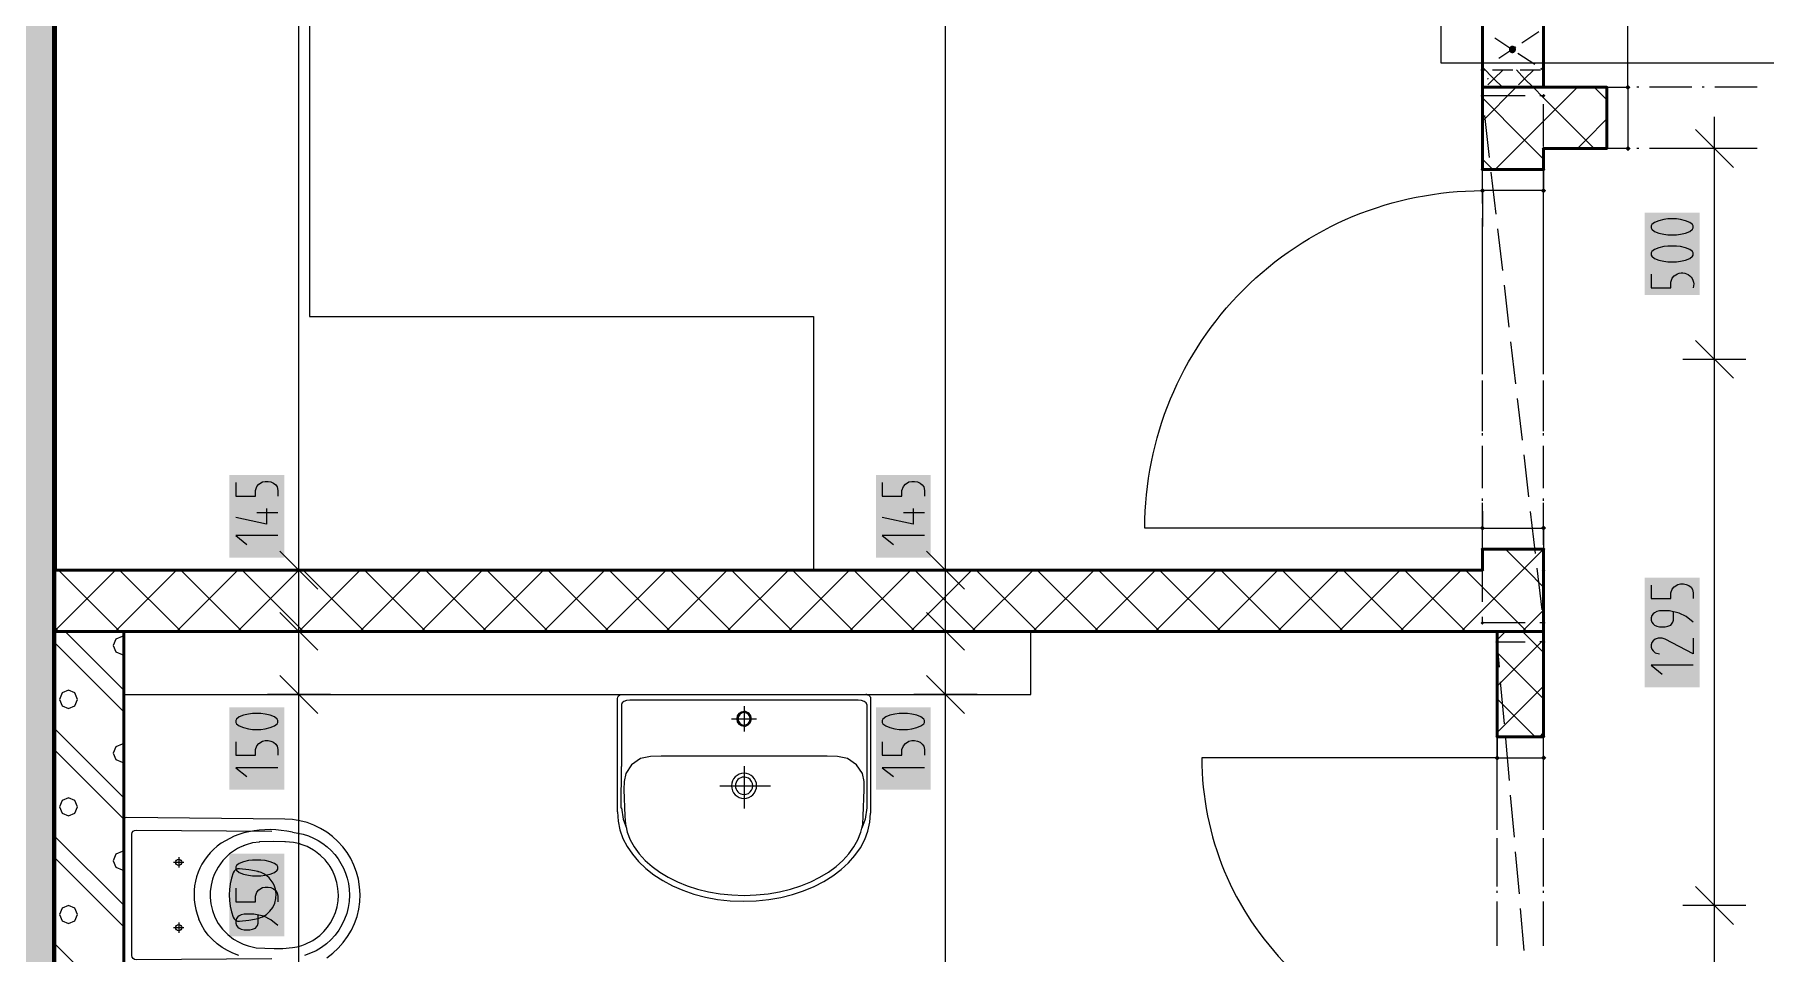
# Model space of a CAD drawing. Header units: millimetres. Extents: x 0 to 594, y 0 to 420.
# Drawn here: x 217.92 to 259.97, y 270 to 292.33 of the extents above; entities that cross this region are included whole.
import ezdxf

# ---------------------------------------------------------------- set-up
doc = ezdxf.new("R2010")
doc.units = ezdxf.units.MM
doc.header["$LTSCALE"] = 8
for name, color, linetype in [('PDF_Dvere', 7, 'Continuous'), ('PDF_Instalacni prizdivka do 1m', 7, 'Continuous'), ('PDF_Instalacni prizdivky', 7, 'Continuous'), ('PDF_Koty delkove', 7, 'Continuous'), ('PDF_Kuchyne', 7, 'Continuous'), ('PDF_Popis Prostupy', 7, 'Continuous'), ('PDF_Preklady', 7, 'Continuous'), ('PDF_Pricky zdene', 7, 'Continuous'), ('PDF_Prostupy', 7, 'Continuous'), ('PDF_Sanita', 7, 'Continuous'), ('PDF_Steny obvodove nosne', 7, 'Continuous'), ('RED_2.5mm^2', 1, 'Continuous')]:
    doc.layers.add(name, color=color, linetype=linetype)

msp = doc.modelspace()

# ---------------------------------------------------------------- linework, layer by layer
at = {"layer": 'PDF_Dvere', "lineweight": 25}
for points in [[(256.633, 291.046), (256.633, 299.246, -0.414214), (264.833, 291.046), (264.793, 291.046)], [(253.097, 280.743), (253.097, 280.335), (244.897, 280.335, -0.414214), (253.097, 288.535), (253.097, 287.661)], [(253.456, 274.749), (246.281, 274.749, 0.414214), (253.456, 267.574), (253.456, 268.033)]]:
    msp.add_lwpolyline(points, format="xyb", dxfattribs=at)
for points in [[(256.633, 289.56), (256.121, 289.56), (256.121, 291.046), (256.633, 291.046)], [(254.584, 289.047), (254.584, 288.535), (253.097, 288.535), (253.097, 289.047)], [(254.584, 280.335), (254.584, 279.823), (253.097, 279.823), (253.097, 280.335)], [(254.584, 274.749), (254.584, 275.261), (253.456, 275.261), (253.456, 274.749)]]:
    msp.add_lwpolyline(points, close=True, dxfattribs=at)
for points in [[(256.901, 291.046), (256.849, 291.046)], [(258.182, 291.046), (257.157, 291.046)], [(258.489, 291.046), (258.438, 291.046)], [(259.771, 291.046), (258.746, 291.046)], [(256.901, 289.56), (256.849, 289.56)], [(258.182, 289.56), (257.157, 289.56)], [(258.489, 289.56), (258.438, 289.56)], [(259.771, 289.56), (258.746, 289.56)], [(254.584, 287.661), (254.584, 288.535)], [(253.097, 287.354), (253.097, 287.405)], [(254.584, 287.354), (254.584, 287.405)], [(253.097, 286.073), (253.097, 287.098)], [(254.584, 286.073), (254.584, 287.098)], [(253.097, 285.765), (253.097, 285.816)], [(253.097, 284.484), (253.097, 285.509)], [(254.584, 285.765), (254.584, 285.816)], [(254.584, 284.484), (254.584, 285.509)], [(253.097, 284.176), (253.097, 284.228)], [(253.097, 282.895), (253.097, 283.92)], [(254.584, 284.176), (254.584, 284.228)], [(254.584, 282.895), (254.584, 283.92)], [(253.097, 282.588), (253.097, 282.639)], [(254.584, 282.588), (254.584, 282.639)], [(253.097, 281.306), (253.097, 282.331)], [(254.584, 281.306), (254.584, 282.331)], [(253.097, 280.999), (253.097, 281.05)], [(254.584, 280.999), (254.584, 281.05)], [(254.584, 280.335), (254.584, 280.743)], [(253.456, 274.644), (253.456, 274.695)], [(254.584, 274.644), (254.584, 274.695)], [(253.456, 273.363), (253.456, 274.388)], [(254.584, 273.363), (254.584, 274.388)], [(253.456, 273.055), (253.456, 273.106)], [(254.584, 273.055), (254.584, 273.106)], [(253.456, 271.774), (253.456, 272.799)], [(254.584, 271.774), (254.584, 272.799)], [(253.456, 271.466), (253.456, 271.518)], [(253.456, 270.185), (253.456, 271.21)], [(254.584, 271.466), (254.584, 271.518)], [(254.584, 270.185), (254.584, 271.21)]]:
    msp.add_lwpolyline(points, dxfattribs=at)
at = {"layer": 'PDF_Dvere', "lineweight": 25, "transparency": 33554559}
for points in [[(256.697, 291.046), (256.633, 290.982), (256.633, 291.11), (256.569, 291.046)], [(256.697, 289.56), (256.633, 289.496), (256.633, 289.624), (256.569, 289.56)], [(253.097, 288.471), (253.033, 288.535), (253.161, 288.535), (253.097, 288.599)], [(254.584, 288.471), (254.519, 288.535), (254.648, 288.535), (254.584, 288.599)], [(253.097, 280.271), (253.033, 280.335), (253.161, 280.335), (253.097, 280.399)], [(254.584, 280.271), (254.519, 280.335), (254.648, 280.335), (254.584, 280.399)], [(253.456, 274.685), (253.392, 274.749), (253.52, 274.749), (253.456, 274.813)], [(254.584, 274.685), (254.519, 274.749), (254.648, 274.749), (254.584, 274.813)]]:
    msp.add_solid(points, dxfattribs=at)
at = {"layer": 'PDF_Instalacni prizdivka do 1m', "lineweight": 25}
msp.add_lwpolyline([(242.13, 277.824), (220.093, 277.824), (220.093, 276.286), (242.13, 276.286)], close=True, dxfattribs=at)
at = {"layer": 'PDF_Instalacni prizdivky', "lineweight": 50}
msp.add_lwpolyline([(218.401, 277.824), (218.401, 266.549), (220.093, 266.549), (220.093, 277.824), (218.402, 277.824)], close=True, dxfattribs=at)
at = {"layer": 'PDF_Instalacni prizdivky', "lineweight": 9}
for points in [[(220.093, 275.871), (218.401, 277.562)], [(220.093, 276.394), (218.663, 277.824)], [(220.093, 277.681), (220.054, 277.697), (219.899, 277.633), (219.835, 277.478), (219.899, 277.323), (220.054, 277.258), (220.093, 277.274)], [(220.093, 273.78), (218.401, 275.471)], [(220.093, 275.068), (220.054, 275.084), (219.899, 275.019), (219.835, 274.864), (219.899, 274.709), (220.054, 274.645), (220.093, 274.66)], [(220.093, 273.257), (218.401, 274.949)], [(220.093, 271.166), (218.401, 272.858)], [(220.093, 272.454), (220.054, 272.47), (219.899, 272.406), (219.835, 272.25), (219.899, 272.095), (220.054, 272.031), (220.093, 272.047)], [(220.093, 270.644), (218.401, 272.335)], [(220.093, 268.553), (218.401, 270.244)]]:
    msp.add_lwpolyline(points, dxfattribs=at)
for points in [[(218.747, 276.391), (218.592, 276.326), (218.528, 276.171), (218.592, 276.016), (218.747, 275.951), (218.903, 276.016), (218.967, 276.171), (218.903, 276.326)], [(218.747, 273.777), (218.592, 273.713), (218.528, 273.557), (218.592, 273.402), (218.747, 273.338), (218.903, 273.402), (218.967, 273.557), (218.903, 273.713)], [(218.747, 271.163), (218.592, 271.099), (218.528, 270.944), (218.592, 270.788), (218.747, 270.724), (218.903, 270.788), (218.967, 270.944), (218.903, 271.099)]]:
    msp.add_lwpolyline(points, close=True, dxfattribs=at)
at = {"layer": 'PDF_Koty delkove', "lineweight": 18}
for points in [[(224.347, 253.839), (224.347, 256.453), (224.347, 264.96), (224.347, 266.549), (224.347, 276.286), (224.347, 277.824), (224.347, 279.31), (224.347, 346.377)], [(240.055, 253.839), (240.055, 256.606), (240.055, 276.286), (240.055, 277.824), (240.055, 279.31), (240.055, 340.194)], [(258.732, 289.56), (258.732, 290.329)], [(259.194, 289.099), (258.271, 290.021)], [(259.501, 289.56), (258.732, 289.56), (257.964, 289.56)], [(258.732, 259.169), (258.732, 271.161), (258.732, 284.435), (258.732, 289.56)], [(257.809, 287.846), (257.604, 287.846), (257.502, 287.832), (257.382, 287.805), (257.28, 287.764), (257.211, 287.71), (257.195, 287.682), (257.195, 287.628), (257.211, 287.6), (257.28, 287.546), (257.382, 287.505), (257.502, 287.477), (257.604, 287.463), (257.809, 287.463), (257.911, 287.477), (258.031, 287.505), (258.134, 287.546), (258.202, 287.6)], [(258.202, 287.6), (258.22, 287.628), (258.22, 287.682), (258.202, 287.71), (258.134, 287.764), (258.031, 287.805), (257.911, 287.832), (257.809, 287.846)], [(259.194, 283.974), (258.271, 284.896)], [(259.501, 284.435), (258.732, 284.435), (257.964, 284.435)], [(222.81, 281.442), (222.81, 281.113), (223.288, 281.113), (223.288, 281.25), (223.322, 281.346), (223.374, 281.401), (223.459, 281.455), (223.526, 281.469), (223.595, 281.469), (223.664, 281.455), (223.731, 281.428), (223.783, 281.387), (223.817, 281.333), (223.835, 281.25), (223.835, 281.113)], [(238.517, 281.442), (238.517, 281.113), (238.995, 281.113), (238.995, 281.25), (239.03, 281.346), (239.081, 281.401), (239.166, 281.455), (239.234, 281.469), (239.302, 281.469), (239.371, 281.455), (239.439, 281.428), (239.49, 281.387), (239.525, 281.333), (239.542, 281.25), (239.542, 281.113)], [(223.561, 280.812), (223.561, 280.428), (222.81, 280.593)], [(223.835, 280.703), (223.322, 280.703)], [(239.268, 280.812), (239.268, 280.428), (238.517, 280.593)], [(239.542, 280.703), (239.03, 280.703)], [(223.835, 280.155), (222.81, 280.155), (223.083, 279.936)], [(239.542, 280.155), (238.517, 280.155), (238.79, 279.936)], [(224.809, 278.849), (223.886, 279.771)], [(240.516, 278.849), (239.593, 279.771)], [(225.116, 279.31), (224.347, 279.31), (223.579, 279.31)], [(240.823, 279.31), (240.055, 279.31), (239.286, 279.31)], [(257.195, 278.949), (257.195, 278.62), (257.673, 278.62), (257.673, 278.757), (257.707, 278.852), (257.759, 278.907), (257.844, 278.962), (257.911, 278.976), (257.98, 278.976), (258.049, 278.962), (258.116, 278.935), (258.168, 278.894), (258.202, 278.839), (258.22, 278.757), (258.22, 278.62)], [(224.809, 277.363), (223.886, 278.285)], [(240.516, 277.363), (239.593, 278.285)], [(258.22, 278.045), (258.049, 278.182), (257.878, 278.264), (257.639, 278.319), (257.399, 278.319), (257.331, 278.305), (257.28, 278.278), (257.246, 278.25), (257.211, 278.209), (257.195, 278.154), (257.195, 278.1), (257.211, 278.045), (257.246, 278.004), (257.28, 277.977), (257.331, 277.949), (257.399, 277.935), (257.536, 277.935), (257.604, 277.949), (257.673, 277.977), (257.724, 278.045), (257.741, 278.1), (257.741, 278.291)], [(225.116, 277.824), (224.347, 277.824), (223.579, 277.824)], [(240.823, 277.824), (240.055, 277.824), (239.286, 277.824)], [(258.22, 277.662), (258.22, 277.278), (257.536, 277.634), (257.468, 277.662), (257.365, 277.662), (257.297, 277.634), (257.246, 277.593), (257.211, 277.552), (257.195, 277.497), (257.195, 277.443), (257.211, 277.388), (257.246, 277.347), (257.297, 277.306), (257.399, 277.278)], [(224.809, 275.825), (223.886, 276.748)], [(240.516, 275.825), (239.593, 276.748)], [(258.22, 277.004), (257.195, 277.004), (257.468, 276.786)], [(225.116, 276.286), (224.347, 276.286), (223.579, 276.286)], [(240.823, 276.286), (240.055, 276.286), (239.286, 276.286)], [(239.131, 275.825), (238.926, 275.825), (238.825, 275.811), (238.705, 275.784), (238.602, 275.743), (238.534, 275.689), (238.517, 275.661), (238.517, 275.607), (238.534, 275.579), (238.602, 275.525), (238.705, 275.484), (238.825, 275.456), (238.926, 275.442), (239.131, 275.442), (239.234, 275.456)], [(239.234, 275.456), (239.354, 275.484), (239.456, 275.525), (239.525, 275.579), (239.542, 275.607), (239.542, 275.661), (239.525, 275.689), (239.456, 275.743), (239.354, 275.784), (239.234, 275.811), (239.131, 275.825)], [(222.81, 275.141), (222.81, 274.813), (223.288, 274.813), (223.288, 274.95), (223.322, 275.045), (223.374, 275.1), (223.459, 275.154), (223.526, 275.168), (223.595, 275.168), (223.664, 275.154)], [(223.664, 275.154), (223.731, 275.127), (223.783, 275.086), (223.817, 275.032), (223.835, 274.95), (223.835, 274.813)], [(238.517, 275.141), (238.517, 274.813), (238.995, 274.813), (238.995, 274.95), (239.03, 275.045), (239.081, 275.1), (239.166, 275.154), (239.234, 275.168), (239.302, 275.168), (239.371, 275.154), (239.439, 275.127), (239.49, 275.086), (239.525, 275.032), (239.542, 274.95), (239.542, 274.813)], [(223.835, 274.511), (222.81, 274.511), (223.083, 274.293)], [(239.542, 274.511), (238.517, 274.511), (238.79, 274.293)], [(222.81, 271.582), (222.81, 271.254), (223.288, 271.254), (223.288, 271.391), (223.322, 271.486), (223.374, 271.541), (223.459, 271.596), (223.526, 271.61), (223.595, 271.61), (223.664, 271.596), (223.731, 271.568), (223.783, 271.527), (223.817, 271.473), (223.835, 271.391), (223.835, 271.254)], [(259.194, 270.7), (258.271, 271.623)], [(223.835, 270.679), (223.664, 270.816), (223.493, 270.898), (223.254, 270.952), (223.014, 270.952), (222.946, 270.938), (222.895, 270.911), (222.861, 270.884), (222.826, 270.843), (222.81, 270.788), (222.81, 270.734), (222.826, 270.679), (222.861, 270.638), (222.895, 270.611), (222.946, 270.583), (223.014, 270.569), (223.151, 270.569), (223.219, 270.583), (223.288, 270.611), (223.339, 270.679), (223.356, 270.734)], [(223.356, 270.734), (223.356, 270.925)], [(259.501, 271.161), (258.732, 271.161), (257.964, 271.161)]]:
    msp.add_lwpolyline(points, dxfattribs=at)
for points in [[(257.809, 287.189), (257.604, 287.189), (257.502, 287.175), (257.382, 287.148), (257.28, 287.107), (257.211, 287.053), (257.195, 287.025), (257.195, 286.971), (257.211, 286.943), (257.28, 286.889), (257.382, 286.848), (257.502, 286.82), (257.604, 286.806), (257.809, 286.806), (257.911, 286.82), (258.031, 286.848), (258.134, 286.889), (258.202, 286.943), (258.22, 286.971), (258.22, 287.025), (258.202, 287.053), (258.134, 287.107), (258.031, 287.148), (257.911, 287.175)], [(223.424, 275.825), (223.219, 275.825), (223.117, 275.811), (222.997, 275.784), (222.895, 275.743), (222.826, 275.689), (222.81, 275.661), (222.81, 275.607), (222.826, 275.579), (222.895, 275.525), (222.997, 275.484), (223.117, 275.456), (223.219, 275.442), (223.424, 275.442), (223.526, 275.456), (223.646, 275.484), (223.749, 275.525), (223.817, 275.579), (223.835, 275.607), (223.835, 275.661), (223.817, 275.689), (223.749, 275.743), (223.646, 275.784), (223.526, 275.811)], [(223.424, 272.267), (223.219, 272.267), (223.117, 272.253), (222.997, 272.225), (222.895, 272.184), (222.826, 272.13), (222.81, 272.102), (222.81, 272.048), (222.826, 272.02), (222.895, 271.966), (222.997, 271.925), (223.117, 271.897), (223.219, 271.883), (223.424, 271.883), (223.526, 271.897), (223.646, 271.925), (223.749, 271.966), (223.817, 272.02), (223.835, 272.048), (223.835, 272.102), (223.817, 272.13), (223.749, 272.184), (223.646, 272.225), (223.526, 272.253)]]:
    msp.add_lwpolyline(points, close=True, dxfattribs=at)
msp.add_lwpolyline([(257.195, 286.505), (257.195, 286.177), (257.673, 286.177), (257.673, 286.314), (257.707, 286.409), (257.759, 286.464, -0.753253), (258.22, 286.177)], format="xyb", dxfattribs=at)
at = {"layer": 'PDF_Koty delkove', "color": 7, "lineweight": 18, "true_color": 0xffffff, "transparency": 33554559}
for points in [[(258.374, 285.995), (258.374, 288), (257.041, 285.995), (257.041, 288)], [(223.989, 279.618), (223.989, 281.622), (222.656, 279.618), (222.656, 281.622)], [(239.696, 279.618), (239.696, 281.622), (238.363, 279.618), (238.363, 281.622)], [(258.374, 276.467), (258.374, 279.129), (257.041, 276.467), (257.041, 279.129)], [(223.989, 273.974), (223.989, 275.979), (222.656, 273.974), (222.656, 275.979)], [(239.696, 273.974), (239.696, 275.979), (238.363, 273.974), (238.363, 275.979)], [(223.989, 270.415), (223.989, 272.42), (222.656, 270.415), (222.656, 272.42)]]:
    msp.add_solid(points, dxfattribs=at)
at = {"layer": 'PDF_Kuchyne', "lineweight": 13}
msp.add_lwpolyline([(224.603, 297.773), (224.603, 285.473), (236.851, 285.473), (236.851, 279.323), (218.453, 279.323), (218.453, 285.473), (218.453, 297.773), (218.453, 303.922), (230.753, 303.922), (230.753, 297.773)], close=True, dxfattribs=at)
at = {"layer": 'PDF_Popis Prostupy', "lineweight": 25}
msp.add_lwpolyline([(253.887, 292.01), (253.879, 292.019), (253.87, 292.027), (253.86, 292.033), (253.848, 292.038), (253.837, 292.041), (253.825, 292.042), (253.812, 292.041), (253.801, 292.037), (253.79, 292.032), (253.78, 292.026), (253.771, 292.018), (253.763, 292.008), (253.758, 291.997), (253.754, 291.986), (253.752, 291.974), (253.752, 291.962), (253.753, 291.95), (253.757, 291.938), (253.763, 291.928), (253.77, 291.918), (253.779, 291.91), (253.789, 291.903), (253.8, 291.898), (253.812, 291.895), (253.824, 291.893), (253.836, 291.894), (253.848, 291.897), (253.859, 291.901), (253.869, 291.907), (253.878, 291.915), (253.886, 291.925), (253.892, 291.935), (253.897, 291.946), (253.899, 291.958), (253.9, 291.97), (253.898, 291.982), (253.895, 291.994), (253.89, 292.005)], close=True, dxfattribs=at)
for points in [[(253.765, 291.925), (253.765, 291.925)], [(253.783, 292.029), (253.783, 292.029)], [(253.868, 291.906), (253.868, 291.906)], [(253.887, 292.01), (253.887, 292.01)]]:
    msp.add_lwpolyline(points, dxfattribs=at)
at = {"layer": 'PDF_Popis Prostupy', "lineweight": 25, "transparency": 33554559}
for points in [[(253.752, 291.962), (253.831, 291.894), (253.759, 291.999)], [(253.794, 291.901), (253.752, 291.962), (253.765, 291.925)], [(253.752, 291.962), (253.794, 291.901), (253.831, 291.894)], [(253.759, 291.999), (253.868, 291.906), (253.783, 292.029)], [(253.759, 291.999), (253.831, 291.894), (253.868, 291.906)], [(253.783, 292.029), (253.892, 291.936), (253.82, 292.041)], [(253.783, 292.029), (253.868, 291.906), (253.892, 291.936)], [(253.82, 292.041), (253.892, 291.936), (253.899, 291.973)], [(253.82, 292.041), (253.899, 291.973), (253.857, 292.034)], [(253.857, 292.034), (253.899, 291.973), (253.887, 292.01)]]:
    msp.add_solid(points, dxfattribs=at)
at = {"layer": 'PDF_Preklady', "lineweight": 18}
for points in [[(253.112, 290.714), (253.097, 290.841)], [(253.097, 289.609), (253.097, 290.634)], [(254.133, 290.841), (253.108, 290.841)], [(254.583, 290.841), (254.492, 290.841)], [(254.584, 290.841), (254.584, 290.841)], [(254.584, 289.609), (254.584, 290.634)], [(253.271, 289.34), (253.153, 290.358)], [(253.097, 288.225), (253.097, 289.047), (253.097, 289.25)], [(253.431, 287.965), (253.313, 288.984)], [(254.584, 288.225), (254.584, 289.047), (254.584, 289.25)], [(253.097, 286.841), (253.097, 287.866)], [(253.59, 286.591), (253.472, 287.609)], [(254.584, 286.841), (254.584, 287.866)], [(253.097, 285.458), (253.097, 286.483)], [(254.584, 285.458), (254.584, 286.483)], [(253.75, 285.216), (253.632, 286.235)], [(253.097, 284.074), (253.097, 285.099)], [(254.584, 284.074), (254.584, 285.099)], [(253.909, 283.842), (253.791, 284.86)], [(253.097, 282.69), (253.097, 283.715)], [(254.069, 282.467), (253.951, 283.485)], [(254.584, 282.69), (254.584, 283.715)], [(253.097, 281.306), (253.097, 282.331)], [(254.584, 281.306), (254.584, 282.331)], [(254.228, 281.093), (254.11, 282.111)], [(253.097, 279.923), (253.097, 280.948)], [(254.584, 279.923), (254.584, 280.948)], [(254.388, 279.718), (254.269, 280.736)], [(253.097, 279.31), (253.097, 279.564)], [(253.097, 278.539), (253.097, 279.31)], [(254.547, 278.344), (254.429, 279.362)], [(254.584, 279.31), (254.584, 279.564)], [(254.584, 278.539), (254.584, 279.31)], [(253.097, 278.029), (253.097, 278.18)], [(254.133, 278.029), (253.108, 278.029)], [(254.584, 278.18), (254.584, 278.029), (254.492, 278.029)], [(253.51, 276.957), (253.456, 277.568), (254.133, 277.568)], [(253.456, 277.155), (253.456, 277.568)], [(254.584, 277.568), (254.492, 277.568)], [(254.584, 277.155), (254.584, 277.568)], [(253.456, 275.771), (253.456, 276.796)], [(254.584, 275.771), (254.584, 276.796)], [(253.631, 275.579), (253.541, 276.6)], [(253.456, 275.261), (253.456, 275.413)], [(254.584, 275.261), (254.584, 275.413)], [(253.456, 274.388), (253.456, 275.261)], [(253.752, 274.201), (253.663, 275.222)], [(254.584, 274.388), (254.584, 275.261)], [(253.456, 273.004), (253.456, 274.029)], [(253.874, 272.822), (253.784, 273.843)], [(254.584, 273.004), (254.584, 274.029)], [(253.456, 271.62), (253.456, 272.645)], [(254.584, 271.62), (254.584, 272.645)], [(253.995, 271.444), (253.905, 272.465)], [(253.456, 270.236), (253.456, 271.261)], [(254.584, 270.236), (254.584, 271.261)], [(254.116, 270.065), (254.026, 271.086)]]:
    msp.add_lwpolyline(points, dxfattribs=at)
at = {"layer": 'PDF_Preklady', "lineweight": 18, "transparency": 33554559}
for points in [[(253.143, 290.841), (253.097, 290.795), (253.097, 290.887), (253.051, 290.841)], [(253.097, 290.795), (253.051, 290.841), (253.143, 290.841), (253.097, 290.887)], [(253.103, 290.795), (253.052, 290.836), (253.143, 290.846), (253.092, 290.887)], [(254.584, 290.795), (254.537, 290.841), (254.63, 290.841), (254.584, 290.887)], [(254.629, 290.841), (254.583, 290.795), (254.583, 290.887), (254.537, 290.841)], [(254.584, 289.514), (254.537, 289.56), (254.63, 289.56), (254.584, 289.606)], [(254.584, 289.514), (254.537, 289.56), (254.63, 289.56), (254.584, 289.606)], [(253.097, 289.001), (253.051, 289.047), (253.143, 289.047), (253.097, 289.094)], [(253.097, 289.001), (253.051, 289.047), (253.143, 289.047), (253.097, 289.094)], [(254.584, 289.001), (254.537, 289.047), (254.63, 289.047), (254.584, 289.094)], [(254.584, 289.001), (254.537, 289.047), (254.63, 289.047), (254.584, 289.094)], [(253.097, 279.776), (253.051, 279.823), (253.143, 279.823), (253.097, 279.869)], [(253.097, 279.776), (253.051, 279.823), (253.143, 279.823), (253.097, 279.869)], [(254.584, 279.776), (254.537, 279.823), (254.63, 279.823), (254.584, 279.869)], [(254.584, 279.776), (254.537, 279.823), (254.63, 279.823), (254.584, 279.869)], [(253.097, 279.264), (253.051, 279.31), (253.143, 279.31), (253.097, 279.356)], [(253.097, 279.264), (253.051, 279.31), (253.143, 279.31), (253.097, 279.356)], [(254.584, 279.264), (254.537, 279.31), (254.63, 279.31), (254.584, 279.356)], [(254.584, 279.264), (254.537, 279.31), (254.63, 279.31), (254.584, 279.356)], [(253.097, 277.983), (253.051, 278.029), (253.143, 278.029), (253.097, 278.075)], [(253.143, 278.029), (253.097, 277.983), (253.097, 278.075), (253.051, 278.029)], [(254.63, 278.029), (254.584, 277.983), (254.584, 278.075), (254.537, 278.029)], [(254.584, 277.983), (254.537, 278.029), (254.63, 278.029), (254.584, 278.075)], [(254.589, 277.983), (254.538, 278.023), (254.629, 278.034), (254.578, 278.075)], [(253.502, 277.568), (253.456, 277.521), (253.456, 277.614), (253.41, 277.568)], [(253.456, 277.521), (253.41, 277.568), (253.502, 277.568), (253.456, 277.614)], [(253.46, 277.522), (253.41, 277.563), (253.502, 277.572), (253.452, 277.613)], [(254.584, 277.521), (254.537, 277.568), (254.63, 277.568), (254.584, 277.614)], [(254.63, 277.568), (254.584, 277.521), (254.584, 277.614), (254.537, 277.568)], [(253.456, 275.215), (253.41, 275.261), (253.502, 275.261), (253.456, 275.307)], [(253.456, 275.215), (253.41, 275.261), (253.502, 275.261), (253.456, 275.307)], [(254.584, 275.215), (254.537, 275.261), (254.63, 275.261), (254.584, 275.307)], [(254.584, 275.215), (254.537, 275.261), (254.63, 275.261), (254.584, 275.307)]]:
    msp.add_solid(points, dxfattribs=at)
at = {"layer": 'PDF_Pricky zdene', "lineweight": 50}
msp.add_lwpolyline([(254.583, 291.046), (254.583, 340.194), (254.583, 340.348), (253.097, 340.348), (253.097, 340.194), (253.097, 291.046), (253.097, 291.046)], close=True, dxfattribs=at)
at = {"layer": 'PDF_Pricky zdene', "lineweight": 9}
for points in [[(253.974, 291.846), (253.988, 291.86)], [(253.584, 291.046), (253.379, 291.251), (253.097, 291.533)], [(253.231, 291.103), (253.379, 291.251), (253.601, 291.473)], [(253.974, 291.103), (254.122, 291.251), (253.924, 291.474)], [(254.327, 291.046), (254.122, 291.251), (254.344, 291.473)], [(253.917, 291.046), (253.097, 290.226)], [(254.583, 290.79), (254.327, 291.046)], [(255.404, 291.046), (254.583, 290.226)], [(256.121, 290.739), (255.814, 291.046)], [(254.584, 289.304), (254.583, 289.304), (254.122, 289.765), (253.097, 290.79)], [(255.814, 289.56), (255.71, 289.663), (255.609, 289.765), (254.583, 290.79)], [(254.583, 290.226), (254.122, 289.765), (253.405, 289.047)], [(256.121, 290.277), (255.609, 289.765), (255.486, 289.643), (255.404, 289.56)], [(253.354, 289.047), (253.097, 289.304)], [(254.174, 279.31), (254.122, 279.361), (253.661, 279.823)], [(254.584, 279.823), (254.584, 279.822), (254.122, 279.361), (254.071, 279.31)], [(219.888, 279.31), (218.453, 277.875), (218.402, 277.824)], [(219.99, 277.824), (219.939, 277.875), (218.504, 279.31)], [(221.374, 279.31), (219.939, 277.875), (219.888, 277.824)], [(221.476, 277.824), (221.425, 277.875), (219.99, 279.31)], [(222.86, 279.31), (221.425, 277.875), (221.374, 277.824)], [(222.963, 277.824), (222.911, 277.875), (221.476, 279.31)], [(224.346, 279.31), (222.911, 277.875), (222.86, 277.824)], [(224.449, 277.824), (224.398, 277.875), (222.963, 279.31)], [(225.833, 279.31), (224.398, 277.875), (224.346, 277.824)], [(225.935, 277.824), (225.884, 277.875), (224.449, 279.31)], [(227.319, 279.31), (225.884, 277.875), (225.833, 277.824)], [(227.421, 277.824), (227.37, 277.875), (225.935, 279.31)], [(228.805, 279.31), (227.37, 277.875), (227.319, 277.824)], [(228.908, 277.824), (228.856, 277.875), (227.421, 279.31)], [(230.291, 279.31), (228.856, 277.875), (228.805, 277.824)], [(230.394, 277.824), (230.343, 277.875), (228.908, 279.31)], [(231.778, 279.31), (230.343, 277.875), (230.291, 277.824)], [(231.88, 277.824), (231.829, 277.875), (230.394, 279.31)], [(233.264, 279.31), (231.829, 277.875), (231.778, 277.824)], [(233.366, 277.824), (233.315, 277.875), (231.88, 279.31)], [(234.75, 279.31), (233.315, 277.875), (233.264, 277.824)], [(236.236, 279.31), (234.801, 277.875), (233.366, 279.31)], [(236.339, 277.824), (236.287, 277.875), (234.852, 279.31)], [(237.722, 279.31), (236.287, 277.875), (236.236, 277.824)], [(237.825, 277.824), (237.774, 277.875), (236.339, 279.31)], [(239.209, 279.31), (237.774, 277.875), (237.722, 277.824)], [(239.311, 277.824), (239.26, 277.875), (237.825, 279.31)], [(240.695, 279.31), (239.26, 277.875), (239.209, 277.824)], [(240.797, 277.824), (240.746, 277.875), (239.311, 279.31)], [(242.181, 279.31), (240.746, 277.875), (240.695, 277.824)], [(242.284, 277.824), (242.232, 277.875), (240.797, 279.31)], [(243.667, 279.31), (242.232, 277.875), (242.181, 277.824)], [(243.77, 277.824), (243.719, 277.875), (242.284, 279.31)], [(245.154, 279.31), (243.719, 277.875), (243.667, 277.824)], [(245.256, 277.824), (245.205, 277.875), (243.77, 279.31)], [(246.64, 279.31), (245.205, 277.875), (245.154, 277.824)], [(246.742, 277.824), (246.691, 277.875), (245.256, 279.31)], [(248.126, 279.31), (246.691, 277.875), (246.64, 277.824)], [(248.229, 277.824), (248.177, 277.875), (246.742, 279.31)], [(249.612, 279.31), (248.177, 277.875), (248.126, 277.824)], [(249.715, 277.824), (249.664, 277.875), (248.229, 279.31)], [(251.099, 279.31), (249.664, 277.875), (249.612, 277.824)], [(251.201, 277.824), (251.15, 277.875), (249.715, 279.31)], [(252.585, 279.31), (251.15, 277.875), (251.099, 277.824)], [(252.687, 277.824), (252.636, 277.875), (251.201, 279.31)], [(254.071, 279.31), (252.636, 277.875), (252.585, 277.824)], [(254.174, 277.824), (254.122, 277.875), (252.687, 279.31)], [(254.584, 278.9), (254.174, 279.31)], [(254.584, 278.336), (254.122, 277.875), (254.071, 277.824)], [(218.504, 277.824), (218.453, 277.875), (218.402, 277.926)], [(234.801, 277.875), (234.75, 277.824)], [(234.852, 277.824), (234.801, 277.875)], [(253.661, 277.824), (253.456, 277.619)], [(254.584, 277.619), (254.43, 277.465), (254.071, 277.824)], [(254.43, 277.465), (253.456, 276.491)], [(254.584, 276.491), (254.43, 276.338), (253.456, 277.311)], [(254.584, 277.311), (254.43, 277.465)], [(254.43, 276.338), (253.456, 275.364)], [(254.584, 276.184), (254.43, 276.338)], [(254.379, 275.261), (253.456, 276.184)], [(254.584, 275.364), (254.481, 275.261)]]:
    msp.add_lwpolyline(points, dxfattribs=at)
at = {"layer": 'PDF_Pricky zdene', "lineweight": 50}
for points in [[(254.583, 291.046), (253.097, 291.046), (253.097, 290.841), (253.097, 289.047)], [(254.583, 291.046), (256.121, 291.046), (256.121, 289.56), (254.584, 289.56)], [(254.584, 289.047), (254.584, 289.56)], [(254.584, 289.047), (253.097, 289.047)], [(253.097, 279.823), (254.584, 279.823)], [(253.097, 279.823), (253.097, 279.31)], [(254.584, 279.31), (254.584, 279.823)], [(253.097, 279.31), (218.453, 279.31), (218.402, 279.31), (218.402, 277.824), (220.093, 277.824), (253.456, 277.824), (254.584, 277.824), (254.584, 278.029), (254.584, 279.31)], [(254.584, 275.261), (254.584, 277.568), (254.584, 277.824), (253.456, 277.824), (253.456, 277.568), (253.456, 275.261)], [(254.584, 275.261), (253.456, 275.261)]]:
    msp.add_lwpolyline(points, dxfattribs=at)
at = {"layer": 'PDF_Pricky zdene', "lineweight": 9, "transparency": 33554559}
for points in [[(253.231, 291.231), (253.208, 291.254), (253.254, 291.254), (253.231, 291.277)], [(254.122, 291.228), (254.099, 291.251), (254.145, 291.251), (254.122, 291.274)]]:
    msp.add_solid(points, dxfattribs=at)
at = {"layer": 'PDF_Prostupy', "lineweight": 25}
for points in [[(253.083, 292.308), (253.083, 291.813)], [(253.401, 292.251), (253.812, 291.976)], [(254.465, 292.394), (254.053, 292.119)], [(254.568, 292.308), (254.568, 291.813)], [(253.909, 292.023), (253.497, 291.748)], [(253.957, 291.88), (254.368, 291.606)], [(253.083, 291.64), (253.083, 291.473)], [(253.128, 291.502), (253.083, 291.473)], [(253.083, 291.473), (253.17, 291.473)], [(253.343, 291.473), (253.838, 291.473)], [(254.011, 291.473), (254.506, 291.473)], [(254.513, 291.51), (254.568, 291.473)], [(254.568, 291.64), (254.568, 291.473)]]:
    msp.add_lwpolyline(points, dxfattribs=at)
at = {"layer": 'PDF_Prostupy', "lineweight": 25, "transparency": 33554559}
for points in [[(253.052, 291.473), (253.083, 291.503), (253.083, 291.442), (253.114, 291.473)], [(253.083, 291.503), (253.114, 291.473), (253.052, 291.473), (253.083, 291.442)], [(253.109, 291.49), (253.1, 291.447), (253.066, 291.498), (253.057, 291.455)], [(254.537, 291.473), (254.568, 291.503), (254.568, 291.442), (254.599, 291.473)], [(254.568, 291.503), (254.599, 291.473), (254.537, 291.473), (254.568, 291.442)], [(254.542, 291.49), (254.585, 291.498), (254.551, 291.447), (254.594, 291.455)]]:
    msp.add_solid(points, dxfattribs=at)
at = {"layer": 'PDF_Sanita', "lineweight": 13}
for points in [[(232.085, 273.435), (232.085, 276.192, -0.414092), (232.176, 276.286), (232.179, 276.286), (232.198, 276.286), (238.121, 276.286), (238.141, 276.286), (238.144, 276.286), (238.141, 276.286), (238.121, 276.286)], [(238.141, 276.286, -0.414219), (238.235, 276.192), (238.235, 273.424, -0.003389), (238.235, 273.405)]]:
    msp.add_lwpolyline(points, format="xyb", dxfattribs=at)
for points in [[(232.18, 276.044), (232.18, 274.537)], [(237.935, 276.151), (232.385, 276.151)], [(235.16, 276.004), (235.16, 275.393)], [(238.14, 276.044), (238.14, 273.532), (238.099, 273.263), (238.019, 273.044)], [(234.854, 275.699), (235.465, 275.699)], [(238.057, 273.333), (238.078, 273.98), (238.074, 274.178), (238.035, 274.367), (237.891, 274.583), (237.673, 274.73), (237.43, 274.786), (237.176, 274.793), (233.144, 274.793), (232.89, 274.786), (232.647, 274.73), (232.429, 274.583), (232.285, 274.367), (232.245, 274.178), (232.241, 273.98), (232.263, 273.333)], [(232.177, 273.525), (232.18, 274.537)], [(235.16, 274.547), (235.16, 273.518)], [(234.568, 274.071), (235.803, 274.071)], [(232.18, 273.532), (232.221, 273.263), (232.3, 273.044)]]:
    msp.add_lwpolyline(points, dxfattribs=at)
for points in [[(235.16, 275.877, 0.999933), (235.16, 275.52, 0.414219), (235.338, 275.699, 0.414219)], [(235.16, 275.849, 0.999873), (235.16, 275.548, 0.999969)], [(235.16, 274.376, 0.999985), (235.16, 273.765, 0.414217), (235.465, 274.071, 0.414246)], [(235.16, 273.859, 1.000064), (235.16, 274.282, 0.999998)]]:
    msp.add_lwpolyline(points, format="xyb", close=True, dxfattribs=at)
at = {"layer": 'PDF_Sanita', "lineweight": 25}
msp.add_lwpolyline([(225.024, 269.89), (225.169, 270), (225.302, 270.123), (225.423, 270.258), (225.53, 270.405), (225.622, 270.561), (225.698, 270.725), (225.757, 270.895), (225.799, 271.071), (225.824, 271.25), (225.831, 271.432, 0.409113), (224.003, 273.261), (220.145, 273.296), (220.145, 273.296), (220.108, 273.281), (220.093, 273.245), (220.092, 269.59)], format="xyb", dxfattribs=at)
for points in [[(223.685, 269.869), (220.39, 269.841), (220.351, 269.848), (220.317, 269.87), (220.295, 269.903), (220.287, 269.943), (220.287, 269.944), (220.288, 272.892), (220.288, 272.892), (220.296, 272.932), (220.319, 272.965), (220.352, 272.987), (220.391, 272.994), (223.686, 272.964)], [(224.192, 272.94), (224.322, 272.922), (224.45, 272.892), (224.576, 272.852), (224.697, 272.801), (224.814, 272.739), (224.925, 272.668), (225.029, 272.588), (225.127, 272.498), (225.216, 272.401), (225.297, 272.296), (225.368, 272.185), (225.429, 272.068), (225.48, 271.947), (225.52, 271.822), (225.55, 271.693), (225.568, 271.562), (225.575, 271.412), (225.567, 271.262), (225.545, 271.114), (225.508, 270.968), (225.457, 270.827), (225.392, 270.691), (225.315, 270.562), (225.225, 270.442), (225.123, 270.33), (225.012, 270.23), (224.891, 270.14), (224.762, 270.063), (224.626, 270), (224.485, 269.95)], [(225.072, 272.156), (225.033, 272.208), (224.981, 272.271), (224.872, 272.38), (224.751, 272.476), (224.701, 272.509), (224.545, 272.593), (224.379, 272.655), (224.373, 272.656), (224.211, 272.691), (224.021, 272.71), (224.021, 272.71), (224.002, 272.711), (223.735, 272.717), (223.392, 272.705), (223.381, 272.704), (223.229, 272.683), (223.216, 272.681), (223.063, 272.639), (222.917, 272.578), (222.852, 272.545), (222.662, 272.416), (222.498, 272.255), (222.38, 272.093), (222.288, 271.914), (222.247, 271.798), (222.211, 271.653), (222.192, 271.504), (222.19, 271.354), (222.206, 271.205), (222.245, 271.038), (222.307, 270.878), (222.388, 270.727), (222.489, 270.588), (222.616, 270.457), (222.76, 270.344), (222.76, 270.344), (222.874, 270.276), (222.994, 270.22), (223.112, 270.179), (223.307, 270.136), (223.516, 270.121), (223.516, 270.121), (223.746, 270.115), (223.959, 270.12), (224.188, 270.137), (224.304, 270.158), (224.418, 270.19), (224.418, 270.19), (224.499, 270.22), (224.499, 270.219), (224.685, 270.313), (224.855, 270.436), (224.952, 270.529), (225.039, 270.632), (225.115, 270.742), (225.179, 270.861), (225.233, 270.993), (225.273, 271.131), (225.297, 271.272), (225.305, 271.416), (225.295, 271.571), (225.267, 271.724), (225.221, 271.872), (225.158, 272.014), (225.158, 272.014), (225.101, 272.112), (225.08, 272.144), (225.072, 272.156)], [(223.016, 272.621), (222.994, 272.613)], [(220.093, 272.186), (220.093, 272.212)], [(221.302, 272.211), (221.548, 272.211)], [(221.425, 272.334), (221.425, 272.088)], [(222.657, 271.554), (222.651, 271.417), (222.657, 271.279), (222.675, 271.143), (222.705, 271.009), (222.748, 270.878), (222.772, 270.836), (222.807, 270.803), (222.852, 270.783), (222.9, 270.778), (223.128, 270.802), (223.352, 270.847), (223.351, 270.847), (223.459, 270.886), (223.558, 270.945), (223.643, 271.022), (223.711, 271.115), (223.761, 271.22), (223.788, 271.331), (223.794, 271.446), (223.777, 271.56), (223.752, 271.635), (223.718, 271.706), (223.675, 271.772), (223.623, 271.832), (223.563, 271.884), (223.497, 271.927), (223.426, 271.961), (223.351, 271.986), (223.352, 271.986), (223.128, 272.031), (222.9, 272.055), (222.852, 272.05), (222.808, 272.03), (222.772, 271.997), (222.748, 271.955)], [(222.748, 271.955), (222.706, 271.824), (222.675, 271.69), (222.657, 271.554)], [(222.884, 269.95), (222.743, 270.001), (222.607, 270.064), (222.479, 270.141), (222.358, 270.231), (222.246, 270.332), (222.145, 270.443), (222.055, 270.564), (221.977, 270.693), (221.913, 270.829)], [(220.092, 270.623), (220.092, 270.649)], [(221.302, 270.623), (221.548, 270.623)], [(221.425, 270.746), (221.425, 270.5)]]:
    msp.add_lwpolyline(points, dxfattribs=at)
for centre, radius in [((221.425, 272.211), 0.0769), ((221.425, 270.623), 0.0768)]:
    msp.add_circle(centre, radius, dxfattribs=at)
msp.add_ellipse((223.981, 271.12), major_axis=(-2.051, 0.932), ratio=0.799458, start_param=4.963725, end_param=6.955251, dxfattribs=at)
at = {"layer": 'PDF_Sanita', "lineweight": 13}
for points in [[(238.141, 276.286), (238.141, 276.286), (238.141, 276.286), (238.141, 276.286)], [(232.085, 276.192), (232.085, 276.192), (232.085, 276.192), (232.085, 276.192)], [(232.385, 276.151), (232.272, 276.151), (232.18, 276.103), (232.18, 276.044)], [(238.14, 276.044), (238.14, 276.103), (238.048, 276.151), (237.935, 276.151)], [(235.16, 274.282), (235.16, 274.282), (235.16, 274.282), (235.16, 274.282)], [(235.16, 273.859), (235.16, 273.859), (235.16, 273.859), (235.16, 273.859)], [(232.085, 273.435), (232.073, 272.244), (233.44, 271.272), (235.138, 271.264)], [(232.263, 273.333), (232.263, 272.269), (233.56, 271.408), (235.16, 271.408)], [(235.138, 271.264), (236.836, 271.255), (238.223, 272.214), (238.235, 273.405)], [(235.16, 271.408), (236.76, 271.408), (238.057, 272.27), (238.057, 273.333)]]:
    msp.add_open_spline(points, degree=3, dxfattribs=at)
at = {"layer": 'PDF_Steny obvodove nosne', "lineweight": 70}
msp.add_lwpolyline([(216.351, 348.231), (216.351, 344.089), (216.351, 342.808), (216.351, 340.194), (216.351, 284.384), (216.351, 282.897), (216.351, 256.606), (216.351, 253.993), (218.401, 253.993), (218.401, 256.453), (218.401, 256.606), (218.401, 264.96), (218.401, 266.549), (218.401, 277.824), (218.401, 346.377), (218.401, 348.917)], close=True, dxfattribs=at)
at = {"layer": 'PDF_Steny obvodove nosne', "color": 9, "lineweight": 9, "true_color": 0xc0c0c0, "transparency": 33554559}
msp.add_solid([(216.351, 348.231), (216.351, 253.993), (218.401, 348.917), (218.401, 253.993)], dxfattribs=at)
at = {"layer": 'RED_2.5mm^2'}
for p, q in [((252.098, 291.637), (252.098, 316.998)), ((280.142, 291.636), (252.098, 291.636))]:
    msp.add_line(p, q, dxfattribs=at)

doc.saveas('drawing.dxf')
